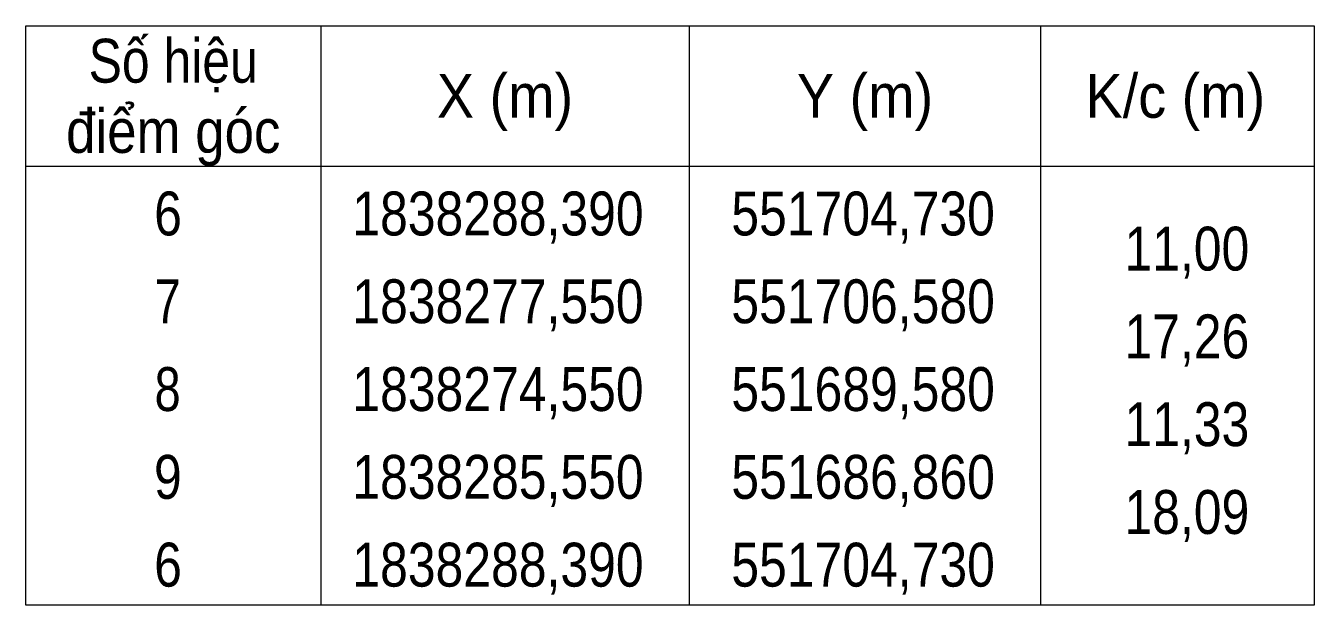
# Model space of a CAD drawing. Header units: metres. Extents: x 551330 to 551928, y 1838195 to 1838343.
# Drawn here: x 551891.01 to 551927.71, y 1838244.45 to 1838260.95 of the extents above; entities that cross this region are included whole.
import ezdxf
from ezdxf.enums import TextEntityAlignment as Align

# ---------------------------------------------------------------- set-up
doc = ezdxf.new("R2010")
doc.units = ezdxf.units.M
doc.header["$LTSCALE"] = 0.5
doc.layers.add('63', color=7, linetype='Continuous', lineweight=13)

msp = doc.modelspace()

# ---------------------------------------------------------------- linework, layer by layer
at = {"layer": '63'}
for p, q in [((551899.41, 1838260.95), (551899.41, 1838244.45)), ((551909.91, 1838260.95), (551909.91, 1838244.45)), ((551919.91, 1838260.95), (551919.91, 1838244.45)), ((551891.01, 1838256.95), (551927.71, 1838256.95))]:
    msp.add_line(p, q, dxfattribs=at)
msp.add_lwpolyline([(551891.01, 1838260.95), (551927.71, 1838260.95), (551927.71, 1838244.45), (551891.01, 1838244.45)], close=True, dxfattribs=at)

# ---------------------------------------------------------------- texts
for s, width, p in [('Số hiệu', 0.85, (551895.21, 1838259.33)), ('X (m)', 0.95, (551904.66, 1838258.33)), ('Y (m)', 0.95, (551914.915, 1838258.33)), ('K/c (m)', 0.95, (551923.755, 1838258.33)), ('điểm góc', 0.9, (551895.21, 1838257.33)), (' 6', 0.85, (551894.865, 1838254.98)), ('1838288,390', 0.85, (551904.46, 1838254.98)), ('551704,730', 0.85, (551914.86, 1838254.98)), (' 7', 0.8, (551894.865, 1838252.48)), ('1838277,550', 0.85, (551904.46, 1838252.48)), ('551706,580', 0.85, (551914.86, 1838252.48)), (' 8', 0.8, (551894.865, 1838249.98)), ('1838274,550', 0.85, (551904.46, 1838249.98)), ('551689,580', 0.85, (551914.86, 1838249.98)), (' 9', 0.85, (551894.86, 1838247.48)), ('1838285,550', 0.85, (551904.46, 1838247.48)), ('551686,860', 0.85, (551914.86, 1838247.48)), (' 6', 0.85, (551894.865, 1838244.98)), ('1838288,390', 0.85, (551904.46, 1838244.98)), ('551704,730', 0.85, (551914.86, 1838244.98))]:
    msp.add_text(s, height=1.25, dxfattribs=dict(at, width=width)).set_placement(p, align=Align.CENTER)
at = {"layer": '63', "width": 0.85}
for s, p in [('11,00', (551925.86, 1838253.98)), ('17,26', (551925.86, 1838251.48)), ('11,33', (551925.86, 1838248.98)), ('18,09', (551925.86, 1838246.48))]:
    msp.add_text(s, height=1.25, dxfattribs=at).set_placement(p, align=Align.RIGHT)

doc.saveas('drawing.dxf')
